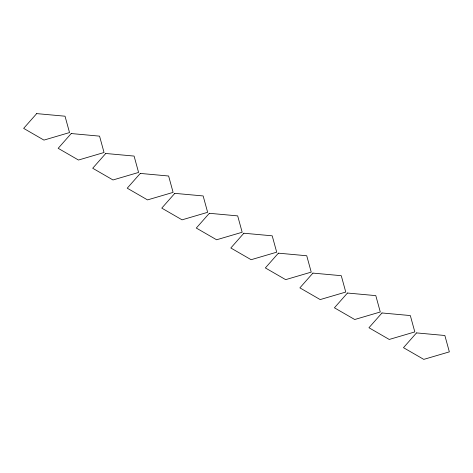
<?xml version="1.0" encoding="UTF-8"?>
<svg xmlns="http://www.w3.org/2000/svg" width="473" height="473" viewBox="0 0 473 473"><rect width="100%" height="100%" fill="white"/><g stroke="black" fill="none" stroke-linecap="round" stroke-linejoin="round"><path stroke-width="0.71" d="M36.681 113.615L23.65 128.378L43.948 140.097L69.519 132.57L65.032 116.204L36.681 113.615M71.21 133.546L58.179 148.315L78.477 160.034L104.048 152.507L99.561 136.141L71.21 133.546M105.739 153.483L92.708 168.246L113.006 179.965L138.583 172.444L134.09 156.078L105.739 153.483M140.268 173.42L127.237 188.183L147.535 199.902L173.112 192.381L168.619 176.009L140.268 173.42M174.803 193.356L161.772 208.12L182.064 219.839L207.641 212.312L203.148 195.946L174.803 193.356M209.332 213.293L196.301 228.057L216.599 239.776L242.17 232.249L237.683 215.883L209.332 213.293M243.861 233.224L230.83 247.994L251.128 259.707L276.699 252.186L272.212 235.82L243.861 233.224M278.39 253.161L265.359 267.925L285.657 279.644L311.228 272.123L306.74 255.757L278.39 253.161M312.919 273.098L299.888 287.862L320.186 299.58L345.763 292.06L341.27 275.688L312.919 273.098M347.448 293.035L334.417 307.799L354.715 319.517L380.292 311.991L375.799 295.625L347.448 293.035M381.983 312.966L368.952 327.736L389.244 339.454L414.821 331.928L410.328 315.562L381.983 312.966M416.512 332.903L403.481 347.673L423.773 359.385L449.35 351.865L444.862 335.499L416.512 332.903"/></g></svg>
